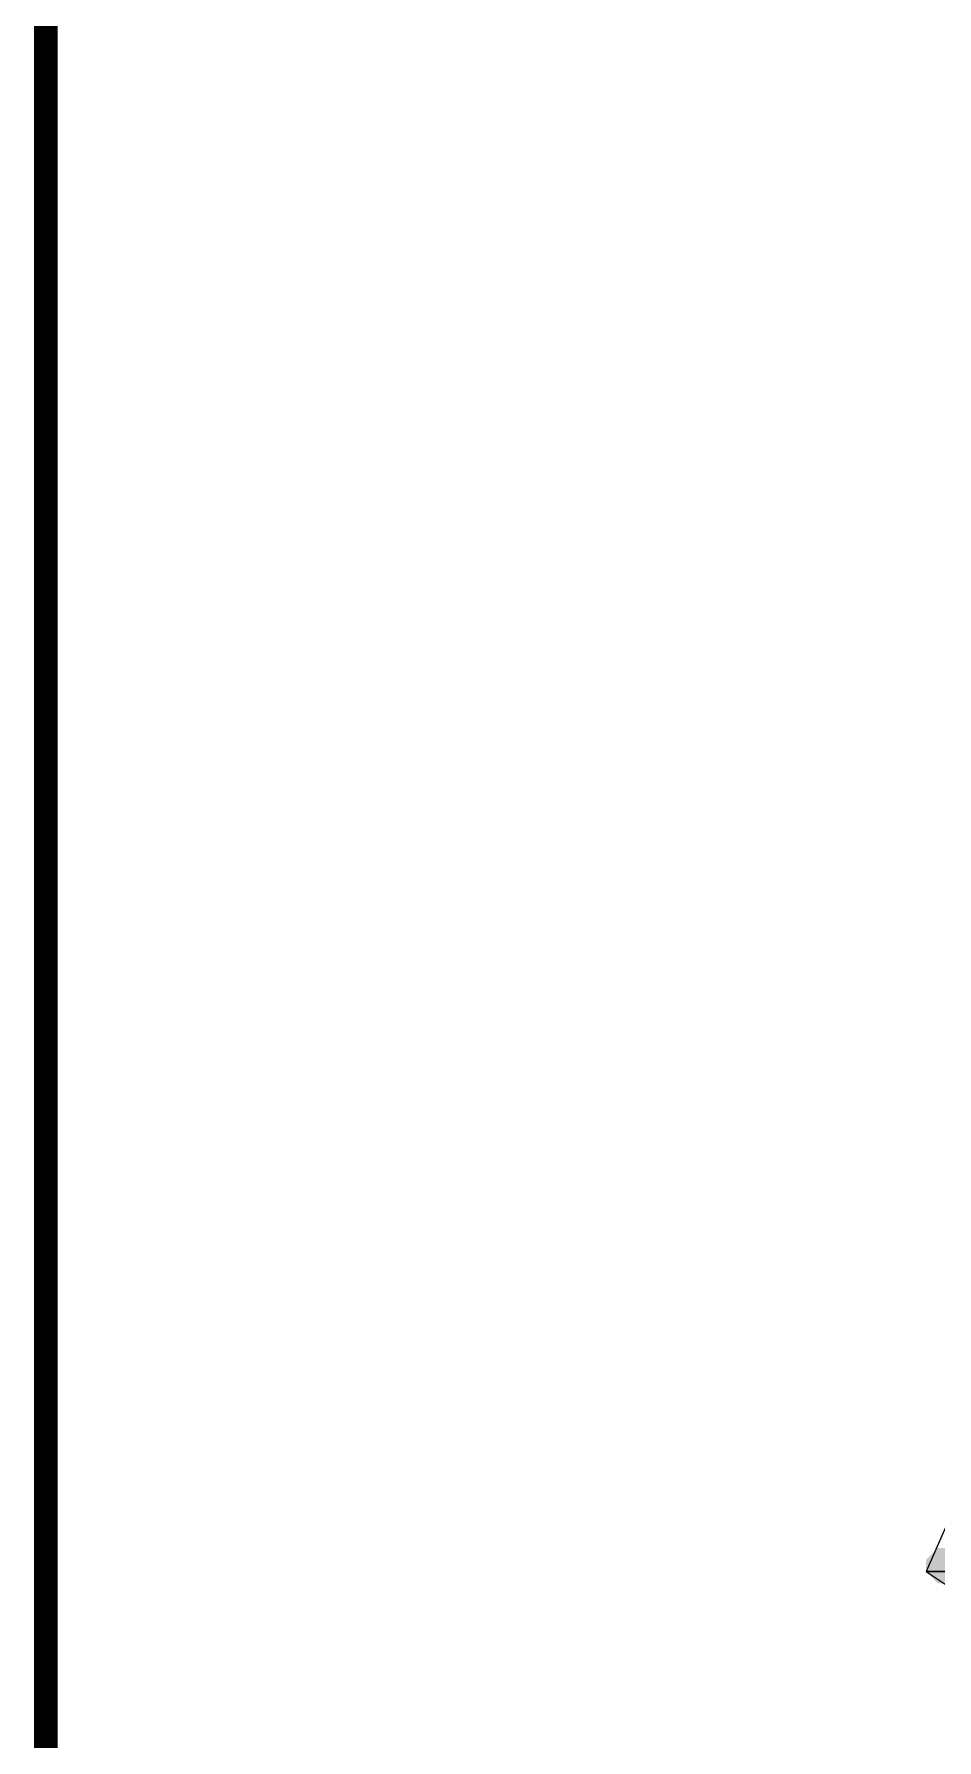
# Model space of a CAD drawing. Header units: millimetres. Extents: x 0.6 to 28.7, y 3.6 to 37.8.
# Drawn here: x 0.595 to 0.915, y 3.992 to 4.598 of the extents above; entities that cross this region are included whole.
import ezdxf

# ---------------------------------------------------------------- set-up
doc = ezdxf.new("R2010")
doc.units = ezdxf.units.MM
doc.layers.add('PDF_FRAME-TB', color=7, linetype='Continuous')

msp = doc.modelspace()

# ---------------------------------------------------------------- linework, layer by layer
at = {"layer": 'PDF_FRAME-TB', "lineweight": 0, "const_width": 0.00834}
msp.add_lwpolyline([(28.69933, 37.81919), (0.59884, 37.81919), (0.59884, 3.62242), (28.69933, 3.62242)], close=True, dxfattribs=at)
at = {"layer": 'PDF_FRAME-TB', "color": 5, "lineweight": 13}
msp.add_lwpolyline([(0.95745, 4.15615), (0.91158, 4.05191), (0.92409, 4.04357)], dxfattribs=at)
at = {"layer": 'PDF_FRAME-TB', "color": 172, "lineweight": 0, "true_color": 0x0000dd}
msp.add_lwpolyline([(1.19096, 4.05191), (0.91158, 4.05191), (1.19096, 4.05191)], dxfattribs=at)
at = {"layer": 'PDF_FRAME-TB', "color": 172, "true_color": 0x0000dd, "transparency": 33554559}
for points in [[(0.91575, 4.06025), (1.1993, 4.05608), (0.91158, 4.05608)], [(1.19513, 4.05608), (1.19513, 4.05608), (0.91158, 4.05608)], [(1.19513, 4.05608), (0.91158, 4.05608), (1.1993, 4.05608)], [(1.19513, 4.05608), (0.91158, 4.05608), (1.19096, 4.05191)], [(0.91158, 4.05608), (1.19096, 4.05191), (0.91158, 4.05191)], [(0.91158, 4.05191), (1.19096, 4.05191), (1.19096, 4.05191)], [(1.19096, 4.05191), (0.91158, 4.05191), (1.19096, 4.04774)], [(0.91158, 4.05191), (1.19096, 4.04774), (0.91575, 4.04774)]]:
    msp.add_solid(points, dxfattribs=at)

doc.saveas('drawing.dxf')
